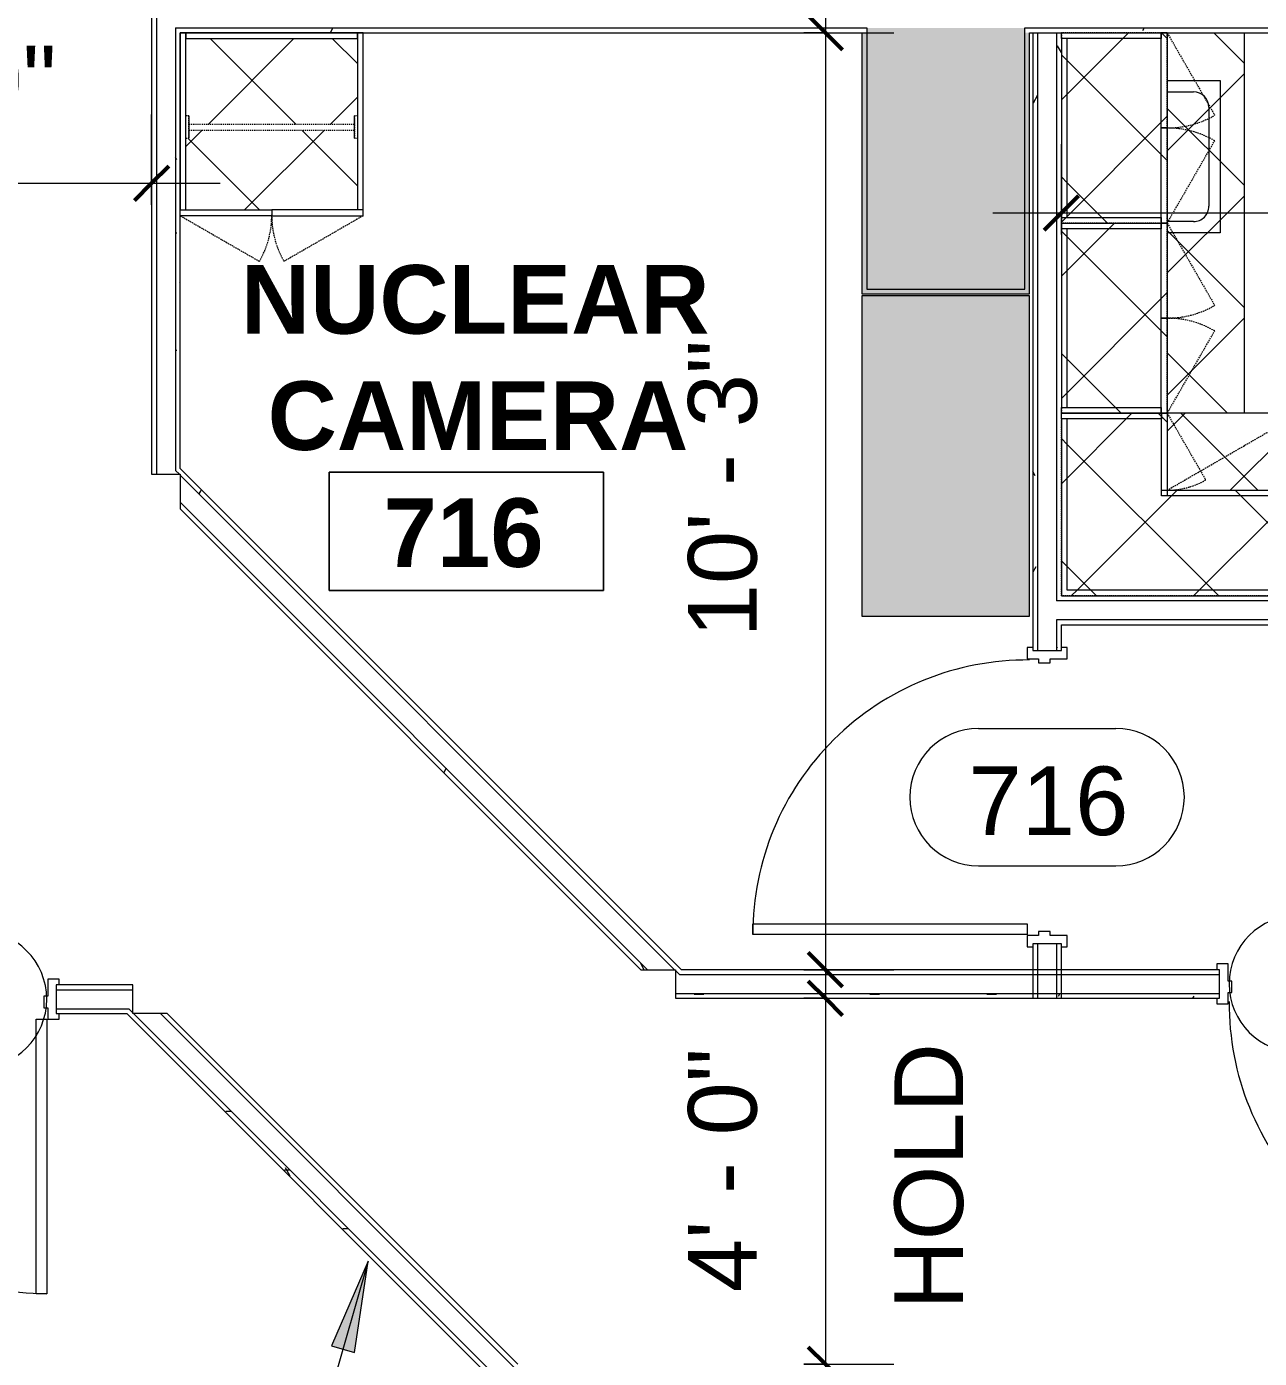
# Model space of a CAD drawing. Header units: inches. Extents: x 920 to 3228, y -557 to 2680.
# Drawn here: x 2435.8 to 2597.5, y 1618.8 to 1793.5 of the extents above; entities that cross this region are included whole.
import ezdxf

# ---------------------------------------------------------------- set-up
doc = ezdxf.new("R2010")
doc.units = ezdxf.units.IN
doc.header["$MEASUREMENT"] = 0
doc.linetypes.add('Dash', pattern=[0.25, 0.125, -0.125])
doc.linetypes.add('Hidden', pattern=[0.28125, 0.1875, -0.09375])
for name, color, linetype, lineweight in [('A-ANNO-DIMS', 211, 'Continuous', 9), ('A-ANNO-DIMS-96', 211, 'Continuous', 9), ('A-ANNO-KEYN', 231, 'Continuous', 9), ('A-AREA-IDEN', 2, 'Continuous', 9), ('A-COLS', 52, 'Continuous', 13), ('A-DOOR', 31, 'Continuous', 13), ('A-DOOR-IDEN', 31, 'Continuous', 9), ('A-WALL', 113, 'Continuous', 13), ('A-WALL-PATT', 111, 'Continuous', 13), ('I-WALL', 2, 'Continuous', 13), ('P-SANR-FIXT', 6, 'Continuous', 13), ('Q-CASE', 31, 'Continuous', 13), ('Q-CASE-HDLN', 31, 'Dash', 9)]:
    doc.layers.add(name, color=color, linetype=linetype, lineweight=lineweight)
doc.styles.add('Swis721 Lt BT', font='swissl.ttf', dxfattribs={"height": 9})
doc.styles.add('Swis721 Lt BT_B', font='', dxfattribs={"height": 9})
doc.styles.get('Swis721 Lt BT_B').set_extended_font_data('Swis721 Lt BT', bold=True)
doc.dimstyles.new('OTJ_-_3_32__Linear__0__Tolerance_1', dxfattribs={"dimscale": 12, "dimtxt": 9.497835, "dimasz": 0.375, "dimexe": 0.75, "dimexo": 0.5, "dimgap": 0.5, "dimtad": 1, "dimdec": 0, "dimzin": 3, "dimdsep": 46, "dimlunit": 4, "dimtxsty": 'Swis721 Lt BT', "dimblk1": 'OBLIQUE', "dimblk2": 'OBLIQUE', "dimsah": 1, "dimcen": 0.09, "dimdle": 0.75, "dimazin": 0, "dimtfac": 1, "dimtdec": 4, "dimtix": 1, "dimtmove": 1, "dimatfit": 3, "dimfxl": 1, "dimtvp": 1, "dimfrac": 2, "dimtolj": 1, "dimtzin": 0, "dimarcsym": 2})
doc.dimstyles.new('OTJ_-_3_32__Linear__1_2__Tolerance', dxfattribs={"dimscale": 12, "dimtxt": 9.497835, "dimasz": 0.375, "dimexe": 0.75, "dimexo": 0.5, "dimgap": 0.5, "dimtad": 1, "dimdec": 1, "dimrnd": 0.5, "dimzin": 3, "dimdsep": 46, "dimlunit": 4, "dimtxsty": 'Swis721 Lt BT', "dimblk1": 'OBLIQUE', "dimblk2": 'OBLIQUE', "dimsah": 1, "dimcen": 0.09, "dimdle": 0.75, "dimazin": 0, "dimtfac": 1, "dimtdec": 4, "dimtix": 1, "dimtmove": 0, "dimatfit": 3, "dimfxl": 1, "dimtvp": 1, "dimfrac": 2, "dimtolj": 1, "dimtzin": 0, "dimarcsym": 2})
pattern_1 = [(0, (664.756, 0), (30.72, 7.68), [1.267, -21.773, 1.267, -21.773, -122.88]), (0, (664.756, 0), (30.72, 7.68), [-46.08, 1.267, -44.813, 1.267, -21.773, -53.76]), (0, (664.756, 0), (30.72, 7.68), [-115.2, 1.267, -14.093, 1.267, -37.133]), (120, (676.276, 3.84), (-22.011075, 22.7643), [1.267, -21.773, 1.267, -21.773, -122.88]), (120, (676.276, 3.84), (-22.011075, 22.7643), [-46.08, 1.267, -44.813, 1.267, -21.773, -53.76]), (120, (676.276, 3.84), (-22.011075, 22.7643), [-115.2, 1.267, -14.093, 1.267, -37.133]), (240, (680.116, 19.2), (-8.708925, -30.4443), [1.267, -21.773, 1.267, -21.773, -122.88]), (240, (680.116, 19.2), (-8.708925, -30.4443), [-46.08, 1.267, -44.813, 1.267, -21.773, -53.76]), (240, (680.116, 19.2), (-8.708925, -30.4443), [-115.2, 1.267, -14.093, 1.267, -37.133])]
pattern_2 = [(135, (1769.71, -1904.383), (-8.012227, -8.012227), []), (225, (1769.71, -1904.383), (8.012227, -8.012227), [])]
pattern_3 = [(135, (1794.655, -1904.383), (-8.012227, -8.012227), []), (225, (1794.655, -1904.383), (8.012227, -8.012227), [])]
pattern_4 = [(315, (-1716.797, 1904.383), (8.012227, 8.012227), []), (45, (-1716.797, 1904.383), (-8.012227, 8.012227), [])]

# ---------------------------------------------------------------- blocks, each defined once
blk = doc.blocks.new('Door - Single - Solid Door-7669387-Level XX  CONSTRUCTION')
at = {"layer": 'A-DOOR'}
for p, q in [((-14.01, 38.71), (-12.63, 38.71)), ((-14.01, 2.71), (-14.01, 38.71)), ((-12.63, 38.71), (-12.63, 2.71)), ((-12.63, 2.71), (-14.01, 2.71))]:
    blk.add_line(p, q, dxfattribs=at)
at = {"layer": 'A-DOOR', "lineweight": 9}
for p, q in [((-15.63, 2.71), (-15.63, 1.96)), ((-14.13, 2.71), (-15.63, 2.71)), ((-14.13, 1.21), (-14.13, 2.71)), ((23.62, 2.71), (22.12, 2.71)), ((22.12, 2.71), (22.12, 1.21)), ((23.62, 1.96), (23.62, 2.71)), ((-13.63, 1.21), (-14.13, 1.21)), ((-13.63, -0.29), (-13.63, 1.21)), ((22.12, 1.21), (21.62, 1.21)), ((21.62, 1.21), (21.62, -0.29)), ((-14.13, -2.54), (-14.13, -0.29)), ((-14.13, -0.29), (-13.63, -0.29)), ((21.62, -0.29), (22.12, -0.29)), ((22.12, -0.29), (22.12, -2.54)), ((-15.63, -1.79), (-15.63, -2.54)), ((-15.63, -2.54), (-14.13, -2.54)), ((22.12, -2.54), (23.62, -2.54)), ((23.62, -2.54), (23.62, -1.79))]:
    blk.add_line(p, q, dxfattribs=at)
blk.add_arc((-14.01, 2.71), 36, 359.5, 90, dxfattribs=at)
blk = doc.blocks.new('Door - Single - Solid Door-7355446-Level XX  CONSTRUCTION')
at = {"layer": 'A-DOOR'}
for p, q in [((-14.01, 38.71), (-12.63, 38.71)), ((-14.01, 2.71), (-14.01, 38.71)), ((-12.63, 38.71), (-12.63, 2.71)), ((-12.63, 2.71), (-14.01, 2.71))]:
    blk.add_line(p, q, dxfattribs=at)
at = {"layer": 'A-DOOR', "lineweight": 9}
for p, q in [((-15.63, 2.71), (-15.63, 1.96)), ((-14.13, 2.71), (-15.63, 2.71)), ((-14.13, 1.21), (-14.13, 2.71)), ((23.62, 2.71), (22.12, 2.71)), ((22.12, 2.71), (22.12, 1.21)), ((23.62, 1.96), (23.62, 2.71)), ((-13.63, 1.21), (-14.13, 1.21)), ((-13.63, -0.29), (-13.63, 1.21)), ((22.12, 1.21), (21.62, 1.21)), ((21.62, 1.21), (21.62, -0.29)), ((-14.13, -2.54), (-14.13, -0.29)), ((-14.13, -0.29), (-13.63, -0.29)), ((21.62, -0.29), (22.12, -0.29)), ((22.12, -0.29), (22.12, -2.54)), ((-15.63, -1.79), (-15.63, -2.54)), ((-15.63, -2.54), (-14.13, -2.54)), ((22.12, -2.54), (23.62, -2.54)), ((23.62, -2.54), (23.62, -1.79))]:
    blk.add_line(p, q, dxfattribs=at)
blk.add_arc((-14.01, 2.71), 36, 359.5, 90, dxfattribs=at)
blk = doc.blocks.new('C-Counter Top1 - ADJ HEIGHT 2-7779283-Level XX  CONSTRUCTION')
at = {"layer": 'Q-CASE', "lineweight": 9}
h = blk.add_hatch(dxfattribs=at)
h.set_pattern_fill('FP_15', color=256, style=0, pattern_type=2)
h.set_pattern_definition([(225, (1947.483, 1718.792), (8.012227, -8.012227), []), (315, (1947.483, 1718.792), (8.012227, 8.012227), [])])
h.paths.add_polyline_path([(26.86, -13.88), (-47.26, -13.88), (-47.26, -24), (26.86, -23.98), (26.86, -23.23)], flags=0)
h.paths.add_polyline_path([(26.86, -13.13), (26.86, -13.88), (27.61, -13.88), (27.61, -13.13)], flags=0)
for p, q in [((-47.26, -13.88), (-47.26, -24)), ((-47.26, -24), (26.86, -24))]:
    blk.add_line(p, q, dxfattribs=at)
blk = doc.blocks.new('C-Counter Top1 - ADJ HEIGHT 2-7466571-Level XX  CONSTRUCTION')
at = {"layer": 'Q-CASE', "lineweight": 9}
h = blk.add_hatch(dxfattribs=at)
h.set_pattern_fill('FP_19', color=256, style=0, pattern_type=2)
h.set_pattern_definition([(135, (1745.417, -1930.746), (-8.012227, -8.012227), []), (225, (1745.417, -1930.746), (8.012227, -8.012227), [])])
h.paths.add_polyline_path([(2.63, 0), (-47.26, 0), (-47.24, -10.12), (2.63, -10.12)], flags=0)
blk.add_line((2.63, 0), (-47.26, 0), dxfattribs=at)
blk = doc.blocks.new('Sink Kitchen-Single - 30_ x 21_ HOT LAB-7756495-Level XX  CONSTRUCTION')
at = {"layer": 'P-SANR-FIXT', "lineweight": 9}
for p, q in [((-9.38, 8.41), (10.62, 8.41)), ((-9.38, 1.44), (-9.38, 8.41)), ((10.62, 8.41), (10.62, 1.44)), ((-5.88, 6.91), (7.12, 6.91)), ((-7.88, 1.44), (-7.88, 4.91)), ((9.12, 4.91), (9.12, 1.44))]:
    blk.add_line(p, q, dxfattribs=at)
for centre, start, end in [((-5.88, 4.91), 90, 180), ((7.12, 4.91), 360, 90)]:
    blk.add_arc(centre, 2, start, end, dxfattribs=at)
blk = doc.blocks.new('CW Cupbd Combined - Robe 80_h x 24_d - 2 Doors - 1 rail - 1 shoe shelf-V79-Level XX  CONSTRUCTION')
at = {"layer": 'Q-CASE', "lineweight": 9}
h = blk.add_hatch(dxfattribs=at)
h.set_pattern_fill('FP_39', color=256, style=0, pattern_type=2)
h.set_pattern_definition([(45, (-1789.162, -1795.042), (-8.012227, 8.012227), []), (135, (-1789.162, -1795.042), (-8.012227, -8.012227), [])])
h.paths.add_polyline_path([(2.75, -25.61), (25.25, -25.61), (25.25, -16.21), (24.85, -16.21), (24.85, -15.13), (3.14, -15.13), (3.14, -16.21), (2.75, -16.21), (2.75, -20.11)], flags=0)
h.paths.add_polyline_path([(16.22, -14.34), (24.85, -14.34), (24.85, -13.26), (25.25, -13.26), (25.25, -3.11), (2.75, -3.11), (2.75, -13.26), (3.14, -13.26), (3.14, -14.34), (4.12, -14.34)], flags=0)
at = {"layer": 'Q-CASE', "lineweight": 20}
for p, q in [((2.75, -2.36), (2, -2.36)), ((2, -2.36), (2, -25.61)), ((2.75, -13.26), (2.75, -2.36)), ((25.25, -2.36), (2.75, -2.36)), ((2.75, -2.36), (2.75, -3.11)), ((2.75, -3.11), (25.25, -3.11)), ((26, -2.36), (25.25, -2.36)), ((25.25, -2.36), (25.25, -13.26)), ((25.25, -3.11), (25.25, -2.36)), ((26, -25.61), (26, -2.36)), ((2.75, -25.61), (2.75, -16.21)), ((25.25, -16.21), (25.25, -25.61)), ((2, -25.61), (14, -25.61)), ((2, -26.36), (2, -25.61)), ((14, -25.61), (14, -26.36)), ((26, -25.61), (14, -25.61)), ((14, -25.61), (14, -26.36)), ((26, -26.36), (26, -25.61)), ((14, -26.36), (2, -26.36)), ((14, -26.36), (26, -26.36))]:
    blk.add_line(p, q, dxfattribs=at)
at = {"layer": 'Q-CASE', "lineweight": 9}
for p, q in [((2.75, -16.21), (2.75, -13.26)), ((3.14, -13.26), (3.14, -16.21)), ((24.85, -16.21), (24.85, -13.26)), ((25.25, -13.26), (25.25, -16.21))]:
    blk.add_line(p, q, dxfattribs=at)
at = {"layer": 'Q-CASE', "linetype": 'Hidden', "lineweight": 9}
for p, q in [((2, -26.36), (12.39, -32.36)), ((26, -26.36), (15.6, -32.36))]:
    blk.add_line(p, q, dxfattribs=at)
for centre, start, end in [((2, -26.36), 330, 0.5), ((26, -26.36), 179.5, 210)]:
    blk.add_arc(centre, 12, start, end, dxfattribs=at)
at = {"layer": 'Q-CASE-HDLN'}
for p, q in [((3.14, -13.26), (2.75, -13.26)), ((3.14, -16.21), (3.14, -13.26)), ((25.25, -13.26), (24.85, -13.26)), ((24.85, -13.26), (24.85, -16.21)), ((3.14, -14.34), (24.85, -14.34)), ((3.14, -15.13), (24.85, -15.13)), ((2.75, -16.21), (3.14, -16.21)), ((24.85, -16.21), (25.25, -16.21))]:
    blk.add_line(p, q, dxfattribs=at)
blk = doc.blocks.new('CW Cupbd Ohead1 - 37_h x 13 7_8_d - 2 Doors - 1 Shelf-7777892-Level XX  CONSTRUCTION')
at = {"layer": 'Q-CASE', "lineweight": 9}
h = blk.add_hatch(dxfattribs=at)
h.set_pattern_fill('FP_46', color=256, style=0, pattern_type=2)
h.set_pattern_definition(pattern_2)
h.paths.add_polyline_path([(14.47, 16.24), (2, 16.24), (2, 15.45), (14.47, 15.45)], flags=0)
h = blk.add_hatch(dxfattribs=at)
h.set_pattern_fill('FP_46', color=256, style=0, pattern_type=2)
h.set_pattern_definition(pattern_2)
h.paths.add_polyline_path([(26.94, 15.49), (26.92, 16.24), (14.47, 16.24), (14.47, 15.45), (26.94, 15.45)], flags=0)
h = blk.add_hatch(dxfattribs=at)
h.set_pattern_fill('FP_46', color=256, style=0, pattern_type=2)
h.set_pattern_definition(pattern_2)
h.paths.add_polyline_path([(2.75, 15.45), (2, 15.45), (2, 2.36), (2.75, 2.36), (2.75, 3.11)], flags=0)
h = blk.add_hatch(dxfattribs=at)
h.set_pattern_fill('FP_46', color=256, style=0, pattern_type=2)
h.set_pattern_definition(pattern_2)
h.paths.add_polyline_path([(26.19, 3.11), (26.19, 15.45), (2.75, 15.45), (2.75, 3.11), (14.47, 3.11)], flags=0)
h = blk.add_hatch(dxfattribs=at)
h.set_pattern_fill('FP_46', color=256, style=0, pattern_type=2)
h.set_pattern_definition(pattern_2)
h.paths.add_polyline_path([(26.94, 15.45), (26.19, 15.45), (26.19, 2.36), (26.94, 2.36), (26.94, 3.11)], flags=0)
h = blk.add_hatch(dxfattribs=at)
h.set_pattern_fill('FP_46', color=256, style=0, pattern_type=2)
h.set_pattern_definition(pattern_2)
h.paths.add_polyline_path([(26.19, 2.36), (26.19, 3.11), (2.75, 3.11), (2.75, 2.36), (9.33, 2.36)], flags=0)
at = {"layer": 'Q-CASE', "linetype": 'Hidden', "lineweight": 9}
for p, q in [((2, 16.24), (12.8, 22.47)), ((26.94, 16.24), (16.14, 22.47))]:
    blk.add_line(p, q, dxfattribs=at)
at = {"layer": 'Q-CASE', "lineweight": 9}
for p, q in [((2, 16.24), (14.47, 16.24)), ((2, 16.24), (2, 15.45)), ((14.47, 15.45), (14.47, 16.24)), ((14.47, 16.24), (26.94, 16.24)), ((14.47, 16.24), (14.47, 15.45)), ((26.94, 15.45), (26.94, 16.24)), ((14.47, 15.45), (2, 15.45)), ((2, 15.45), (2.75, 15.45)), ((2, 2.36), (2, 15.45)), ((2.75, 15.45), (2.75, 2.36)), ((26.94, 15.45), (14.47, 15.45)), ((26.19, 15.45), (26.94, 15.45)), ((26.19, 2.36), (26.19, 15.45)), ((26.94, 2.36), (26.94, 15.45)), ((2.75, 2.36), (2, 2.36)), ((26.19, 3.11), (2.75, 3.11)), ((2.75, 2.36), (26.19, 2.36)), ((26.94, 2.36), (26.19, 2.36))]:
    blk.add_line(p, q, dxfattribs=at)
at = {"layer": 'Q-CASE', "linetype": 'Hidden', "lineweight": 9}
for centre, start, end in [((2, 16.24), 359.5, 30), ((26.94, 16.24), 150, 180.5)]:
    blk.add_arc(centre, 12.47, start, end, dxfattribs=at)
at = {"layer": 'Q-CASE-HDLN'}
for p, q in [((26.94, 16.24), (2, 16.24)), ((2, 16.24), (2, 2.36)), ((26.94, 2.36), (26.94, 16.24)), ((2, 2.36), (26.94, 2.36))]:
    blk.add_line(p, q, dxfattribs=at)
blk = doc.blocks.new('CW Cupbd Ohead1 - 37_h x 13 7_8_d - 2 Doors - 1 Shelf-V92-Level XX  CONSTRUCTION')
at = {"layer": 'Q-CASE', "lineweight": 9}
h = blk.add_hatch(dxfattribs=at)
h.set_pattern_fill('FP_47', color=256, style=0, pattern_type=2)
h.set_pattern_definition(pattern_3)
h.paths.add_polyline_path([(14.47, 15.45), (14.47, 16.24), (2, 16.24), (2, 15.45), (2.75, 15.45)], flags=0)
h = blk.add_hatch(dxfattribs=at)
h.set_pattern_fill('FP_47', color=256, style=0, pattern_type=2)
h.set_pattern_definition(pattern_3)
h.paths.add_polyline_path([(26.94, 16.24), (14.47, 16.24), (14.47, 15.45), (26.94, 15.45)], flags=0)
h = blk.add_hatch(dxfattribs=at)
h.set_pattern_fill('FP_47', color=256, style=0, pattern_type=2)
h.set_pattern_definition(pattern_3)
h.paths.add_polyline_path([(2.75, 3.11), (2.75, 15.45), (2, 15.45), (2, 2.36), (2.75, 2.36)], flags=0)
h = blk.add_hatch(dxfattribs=at)
h.set_pattern_fill('FP_47', color=256, style=0, pattern_type=2)
h.set_pattern_definition(pattern_3)
h.paths.add_polyline_path([(26.19, 15.45), (2.75, 15.45), (2.75, 3.11), (26.19, 3.11)], flags=0)
h = blk.add_hatch(dxfattribs=at)
h.set_pattern_fill('FP_47', color=256, style=0, pattern_type=2)
h.set_pattern_definition(pattern_3)
h.paths.add_polyline_path([(26.94, 2.36), (26.94, 15.45), (26.19, 15.45), (26.19, 2.36)], flags=0)
h = blk.add_hatch(dxfattribs=at)
h.set_pattern_fill('FP_47', color=256, style=0, pattern_type=2)
h.set_pattern_definition(pattern_3)
h.paths.add_polyline_path([(26.19, 3.11), (2.75, 3.11), (2.75, 2.36), (26.19, 2.36)], flags=0)
at = {"layer": 'Q-CASE', "linetype": 'Hidden', "lineweight": 9}
for p, q in [((2, 16.24), (12.8, 22.47)), ((26.94, 16.24), (16.14, 22.47))]:
    blk.add_line(p, q, dxfattribs=at)
at = {"layer": 'Q-CASE', "lineweight": 9}
for p, q in [((2, 16.24), (14.47, 16.24)), ((2, 16.24), (2, 15.45)), ((14.47, 15.45), (14.47, 16.24)), ((14.47, 16.24), (26.94, 16.24)), ((14.47, 16.24), (14.47, 15.45)), ((26.94, 15.45), (26.94, 16.24)), ((14.47, 15.45), (2, 15.45)), ((2, 15.45), (2.75, 15.45)), ((2, 2.36), (2, 15.45)), ((2.75, 15.45), (2.75, 2.36)), ((26.94, 15.45), (14.47, 15.45)), ((26.19, 15.45), (26.94, 15.45)), ((26.19, 2.36), (26.19, 15.45)), ((26.94, 2.36), (26.94, 15.45)), ((2.75, 2.36), (2, 2.36)), ((26.19, 3.11), (2.75, 3.11)), ((2.75, 2.36), (26.19, 2.36)), ((26.94, 2.36), (26.19, 2.36))]:
    blk.add_line(p, q, dxfattribs=at)
at = {"layer": 'Q-CASE', "linetype": 'Hidden', "lineweight": 9}
for centre, start, end in [((2, 16.24), 359.5, 30), ((26.94, 16.24), 150, 180.5)]:
    blk.add_arc(centre, 12.47, start, end, dxfattribs=at)
at = {"layer": 'Q-CASE-HDLN'}
for p, q in [((26.94, 16.24), (2, 16.24)), ((2, 16.24), (2, 2.36)), ((26.94, 2.36), (26.94, 16.24)), ((2, 2.36), (26.94, 2.36))]:
    blk.add_line(p, q, dxfattribs=at)
blk = doc.blocks.new('CW Cupbd Ohead Cnr - 23_5_h x 13 7_8_d - 1 Shelf-7798154-Level XX  CONSTRUCTION')
at = {"layer": 'Q-CASE', "lineweight": 9}
h = blk.add_hatch(dxfattribs=at)
h.set_pattern_fill('FP_48', color=256, style=0, pattern_type=2)
h.set_pattern_definition(pattern_4)
h.paths.add_polyline_path([(2, -3.11), (2, -30.74), (2.75, -30.74), (2.75, -3.11), (25.22, -3.11), (25.22, -2.36), (2, -2.36)], flags=0)
h = blk.add_hatch(dxfattribs=at)
h.set_pattern_fill('FP_48', color=256, style=0, pattern_type=2)
h.set_pattern_definition(pattern_4)
h.paths.add_polyline_path([(2.75, -30.74), (15.12, -30.74), (15.12, -15.49), (25.22, -15.49), (25.22, -3.11), (2.75, -3.11)], flags=0)
h = blk.add_hatch(dxfattribs=at)
h.set_pattern_fill('FP_48', color=256, style=0, pattern_type=2)
h.set_pattern_definition(pattern_4)
h.paths.add_polyline_path([(25.22, -3.11), (25.22, -15.49), (25.97, -15.49), (25.97, -2.36), (25.22, -2.36)], flags=0)
h = blk.add_hatch(dxfattribs=at)
h.set_pattern_fill('FP_48', color=256, style=0, pattern_type=2)
h.set_pattern_definition(pattern_4)
h.paths.add_polyline_path([(15.87, -16.24), (25.97, -16.24), (25.97, -15.49), (15.87, -15.49)], flags=0)
h = blk.add_hatch(dxfattribs=at)
h.set_pattern_fill('FP_48', color=256, style=0, pattern_type=2)
h.set_pattern_definition(pattern_4)
h.paths.add_polyline_path([(15.12, -30.74), (15.12, -31.49), (15.87, -31.49), (15.87, -16.24), (15.12, -16.24)], flags=0)
h = blk.add_hatch(dxfattribs=at)
h.set_pattern_fill('FP_48', color=256, style=0, pattern_type=2)
h.set_pattern_definition(pattern_4)
h.paths.add_polyline_path([(2, -30.74), (2, -31.49), (15.12, -31.49), (15.12, -30.74), (2.75, -30.74)], flags=0)
for p, q in [((25.22, -2.36), (2, -2.36)), ((2, -2.36), (2, -30.74)), ((2.75, -30.74), (2.75, -3.11)), ((2.75, -3.11), (25.22, -3.11)), ((25.22, -2.36), (25.97, -2.36)), ((25.22, -15.49), (25.22, -2.36)), ((25.97, -15.49), (25.97, -2.36)), ((15.12, -16.24), (15.12, -15.49)), ((15.12, -15.49), (15.87, -15.49)), ((15.87, -15.49), (25.97, -15.49)), ((15.87, -15.49), (15.87, -16.24)), ((25.97, -15.49), (25.22, -15.49)), ((25.97, -16.24), (25.97, -15.49)), ((15.12, -31.49), (15.12, -16.24)), ((15.87, -16.24), (15.12, -16.24)), ((15.87, -16.24), (15.87, -31.49)), ((25.97, -16.24), (15.87, -16.24)), ((2, -31.49), (2, -30.74)), ((15.12, -30.74), (2, -30.74)), ((15.12, -30.74), (15.12, -31.49)), ((15.12, -31.49), (2, -31.49)), ((15.12, -31.49), (15.87, -31.49))]:
    blk.add_line(p, q, dxfattribs=at)
at = {"layer": 'Q-CASE', "linetype": 'Hidden', "lineweight": 9}
for p, q in [((15.87, -16.24), (23.5, -29.44)), ((25.97, -16.24), (17.22, -21.29))]:
    blk.add_line(p, q, dxfattribs=at)
for centre, radius, start, end in [((25.97, -16.24), 10.1, 179.5, 210), ((15.87, -16.24), 15.25, 269.5, 300)]:
    blk.add_arc(centre, radius, start, end, dxfattribs=at)
at = {"layer": 'Q-CASE-HDLN'}
for p, q in [((2, -2.36), (25.97, -2.36)), ((2, -31.49), (2, -2.36)), ((25.97, -2.36), (25.97, -16.24)), ((15.87, -16.24), (15.87, -31.49)), ((25.97, -16.24), (15.87, -16.24)), ((15.87, -31.49), (2, -31.49))]:
    blk.add_line(p, q, dxfattribs=at)
blk = doc.blocks.new('Room Tag - Room Name and Number-3379422-Level XX  CONSTRUCTION')
at = {"layer": 'A-AREA-IDEN'}
for p, q in [((-0.1881, -0.1636), (-0.1881, -0.0018)), ((-0.1881, -0.0018), (0.1869, -0.0018)), ((0.1869, -0.0018), (-0.1881, -0.0018)), ((-0.1881, -0.0018), (-0.1881, -0.1636)), ((0.1869, -0.0018), (0.1869, -0.1636)), ((0.1869, -0.1636), (0.1869, -0.0018)), ((0.1869, -0.1636), (-0.1881, -0.1636)), ((-0.1881, -0.1636), (0.1869, -0.1636))]:
    blk.add_line(p, q, dxfattribs=at)
blk = doc.blocks.new('Door Tag - Door Tag-41184-Level XX  CONSTRUCTION')
at = {"layer": 'A-DOOR-IDEN'}
for p, q in [((-0.09375, 0.09375), (0.09375, 0.09375)), ((-0.09375, -0.09375), (0.09375, -0.09375))]:
    blk.add_line(p, q, dxfattribs=at)
for centre, start, end in [((-0.09375, 0), 90, 270), ((0.09375, 0), 270, 90)]:
    blk.add_arc(centre, 0.09375, start, end, dxfattribs=at)
blk = doc.blocks.new('DIMBLOCK27-Level XX  CONSTRUCTION')
at = {"layer": 'A-ANNO-DIMS-96'}
for p, q in [((2571.5, 1766.22), (2571.5, 1778.04)), ((2747.77, 1766.22), (2747.77, 1778.04)), ((2562.5, 1769.04), (2756.77, 1769.04)), ((2571.5, 1769.04), (2571.5, 1766.22)), ((2747.77, 1769.04), (2747.77, 1766.22))]:
    blk.add_line(p, q, dxfattribs=at)
at = {"layer": 'A-ANNO-DIMS-96', "lineweight": 50}
for p, q in [((2571.5, 1769.04), (2573.75, 1771.29)), ((2747.77, 1769.04), (2750.02, 1771.29)), ((2571.5, 1769.04), (2569.25, 1766.79)), ((2747.77, 1769.04), (2745.52, 1766.79))]:
    blk.add_line(p, q, dxfattribs=at)
at = {"layer": 'A-ANNO-DIMS-96'}
blk.add_ellipse((2645.39, 1769.04), major_axis=(0, 14.35), ratio=0.992943, start_param=3.141593, end_param=4.712389, dxfattribs=at)
at = {"layer": 'A-ANNO-DIMS-96', "color": 0, "insert": (2645.39, 1759.17), "char_height": 9, "width": 42.8759, "attachment_point": 1, "line_spacing_factor": 1.005062, "style": 'Swis721 Lt BT'}
blk.add_mtext('14\' - 8"', dxfattribs=at)
blk = doc.blocks.new('_Oblique')
at = {"color": 0, "linetype": 'ByBlock', "lineweight": -2}
blk.add_line((-0.5, -0.5), (0.5, 0.5), dxfattribs=at)
blk = doc.blocks.new('DIMBLOCK28-Level XX  CONSTRUCTION')
at = {"layer": 'A-ANNO-DIMS-96'}
for p, q in [((2540.54, 1801.68), (2540.54, 1660.79)), ((2537.72, 1792.68), (2549.54, 1792.68)), ((2540.54, 1792.68), (2537.72, 1792.68)), ((2537.72, 1669.79), (2549.54, 1669.79)), ((2540.54, 1669.79), (2537.72, 1669.79))]:
    blk.add_line(p, q, dxfattribs=at)
at = {"layer": 'A-ANNO-DIMS-96', "lineweight": 50}
for p, q in [((2540.54, 1792.68), (2538.29, 1794.93)), ((2540.54, 1792.68), (2542.79, 1790.43)), ((2540.54, 1669.79), (2538.29, 1672.04)), ((2540.54, 1669.79), (2542.79, 1667.54))]:
    blk.add_line(p, q, dxfattribs=at)
at = {"layer": 'A-ANNO-DIMS-96', "color": 0, "insert": (2522.53, 1713.37), "char_height": 9, "width": 42.8759, "attachment_point": 1, "rotation": 90, "line_spacing_factor": 1.005062, "style": 'Swis721 Lt BT'}
blk.add_mtext('10\' - 3"', dxfattribs=at)
blk = doc.blocks.new('DIMBLOCK42-Level XX  CONSTRUCTION')
at = {"layer": 'A-ANNO-DIMS-96'}
for p, q in [((2540.54, 1675.04), (2540.54, 1609.04)), ((2537.72, 1666.04), (2549.54, 1666.04)), ((2540.54, 1666.04), (2537.72, 1666.04)), ((2537.72, 1618.04), (2549.54, 1618.04)), ((2540.54, 1618.04), (2537.72, 1618.04))]:
    blk.add_line(p, q, dxfattribs=at)
at = {"layer": 'A-ANNO-DIMS-96', "lineweight": 50}
for p, q in [((2540.54, 1666.04), (2538.29, 1668.29)), ((2540.54, 1666.04), (2542.79, 1663.79)), ((2540.54, 1618.04), (2538.29, 1620.29)), ((2540.54, 1618.04), (2542.79, 1615.79))]:
    blk.add_line(p, q, dxfattribs=at)
at = {"layer": 'A-ANNO-DIMS-96', "color": 0, "char_height": 9, "attachment_point": 1, "rotation": 90, "line_spacing_factor": 1.005062, "style": 'Swis721 Lt BT'}
for s, insert, width in [('HOLD', (2549.6, 1625.23), 40.3432), ('4\' - 0"', (2522.53, 1627.49), 34.9159)]:
    blk.add_mtext(s, dxfattribs=dict(at, insert=insert, width=width))
blk = doc.blocks.new('DIMBLOCK43-Level XX  CONSTRUCTION')
at = {"layer": 'A-ANNO-DIMS-96'}
for p, q in [((2452.16, 1770.12), (2452.16, 1781.94)), ((2392.29, 1776.7), (2392.29, 1763.94)), ((2392.29, 1772.94), (2392.29, 1776.7)), ((2383.29, 1772.94), (2461.16, 1772.94)), ((2452.16, 1772.94), (2452.16, 1770.12))]:
    blk.add_line(p, q, dxfattribs=at)
at = {"layer": 'A-ANNO-DIMS-96', "lineweight": 50}
for p, q in [((2392.29, 1772.94), (2394.54, 1775.19)), ((2452.16, 1772.94), (2454.41, 1775.19)), ((2392.29, 1772.94), (2390.04, 1770.69)), ((2452.16, 1772.94), (2449.91, 1770.69))]:
    blk.add_line(p, q, dxfattribs=at)
at = {"layer": 'A-ANNO-DIMS-96', "color": 0, "insert": (2407.68, 1790.96), "char_height": 9, "width": 34.9159, "attachment_point": 1, "line_spacing_factor": 1.005062, "style": 'Swis721 Lt BT'}
blk.add_mtext('5\' - 0"', dxfattribs=at)

msp = doc.modelspace()

# ---------------------------------------------------------------- hatches: boundary and pattern name
at = {"layer": 'A-ANNO-KEYN'}
msp.add_hatch(color=256, dxfattribs=at).paths.add_polyline_path([(2480.56, 1631.56), (2475.74, 1620.46), (2478.77, 1619.59)], flags=0)
at = {"layer": 'A-COLS'}
msp.add_hatch(color=250, dxfattribs=at).paths.add_polyline_path([(2567.34, 1716.17), (2567.34, 1758.17), (2545.34, 1758.17), (2545.34, 1716.17), (2566.98, 1716.17)], flags=0)
at = {"layer": 'A-WALL'}
msp.add_hatch(color=250, dxfattribs=at).paths.add_polyline_path([(2566.72, 1759.05), (2566.72, 1793.3), (2545.97, 1793.3), (2545.97, 1759.05)], flags=0)
at = {"layer": 'A-WALL-PATT', "lineweight": 9}
h = msp.add_hatch(dxfattribs=at)
h.set_pattern_fill('FP_11', color=256, style=0, pattern_type=2)
h.set_pattern_definition(pattern_1)
h.paths.add_polyline_path([(2570.88, 1792.68), (2747.77, 1792.68), (2747.77, 1793.3), (2566.72, 1793.3), (2566.72, 1792.68), (2569.26, 1792.68)], flags=0)
h.paths.add_polyline_path([(2457.73, 1792.68), (2545.97, 1792.68), (2545.97, 1793.3), (2455.29, 1793.3), (2455.29, 1792.68), (2455.91, 1792.68)], flags=0)
h = msp.add_hatch(dxfattribs=at)
h.set_pattern_fill('FP_11', color=256, style=0, pattern_type=2)
h.set_pattern_definition(pattern_1)
h.paths.add_polyline_path([(2455.81, 1734.76), (2455.91, 1734.76), (2455.91, 1792.68), (2455.29, 1792.68), (2455.29, 1735.27)], flags=0)
at = {"layer": 'A-WALL-PATT'}
msp.add_hatch(color=250, dxfattribs=at).paths.add_polyline_path([(2567.34, 1758.43), (2567.34, 1792.68), (2566.72, 1792.68), (2566.72, 1759.05), (2545.97, 1759.05), (2545.97, 1792.68), (2545.34, 1792.68), (2545.34, 1758.43), (2566.98, 1758.43)], flags=0)
at = {"layer": 'A-WALL-PATT', "lineweight": 9}
h = msp.add_hatch(dxfattribs=at)
h.set_pattern_fill('FP_11', color=256, style=0, pattern_type=2)
h.set_pattern_definition(pattern_1)
h.paths.add_polyline_path([(2568.05, 1669.79), (2568.38, 1669.79), (2568.38, 1673.17), (2567.75, 1673.17), (2567.75, 1669.79)], flags=0)
h.paths.add_polyline_path([(2568.38, 1711.67), (2568.38, 1792.68), (2567.75, 1792.68), (2567.75, 1711.67)], flags=0)
h = msp.add_hatch(dxfattribs=at)
h.set_pattern_fill('FP_11', color=256, style=0, pattern_type=2)
h.set_pattern_definition(pattern_1)
h.paths.add_polyline_path([(2571.5, 1669.79), (2571.5, 1673.17), (2570.88, 1673.17), (2570.88, 1669.79), (2571.17, 1669.79)], flags=0)
h.paths.add_polyline_path([(2570.88, 1711.67), (2571.5, 1711.67), (2571.5, 1715.67), (2570.88, 1715.67), (2570.88, 1715.04)], flags=0)
h.paths.add_polyline_path([(2571.5, 1718.17), (2571.5, 1792.68), (2570.88, 1792.68), (2570.88, 1718.17)], flags=0)
h = msp.add_hatch(dxfattribs=at)
h.set_pattern_fill('FP_11', color=256, style=0, pattern_type=2)
h.set_pattern_definition(pattern_1)
h.paths.add_polyline_path([(2520.88, 1669.79), (2521.65, 1669.79), (2455.91, 1735.53), (2455.91, 1734.65), (2520.77, 1669.79)], flags=0)
h = msp.add_hatch(dxfattribs=at)
h.set_pattern_fill('FP_11', color=256, style=0, pattern_type=2)
h.set_pattern_definition(pattern_1)
h.paths.add_polyline_path([(2517.23, 1669.79), (2455.91, 1731.11), (2455.91, 1730.23), (2516.35, 1669.79)], flags=0)
h = msp.add_hatch(dxfattribs=at)
h.set_pattern_fill('FP_11', color=256, style=0, pattern_type=2)
h.set_pattern_definition(pattern_1)
h.paths.add_polyline_path([(2747.72, 1718.17), (2747.71, 1718.79), (2737.88, 1718.79), (2737.88, 1718.17), (2747.71, 1718.17)], flags=0)
h.paths.add_polyline_path([(2699.38, 1718.17), (2699.38, 1718.79), (2571.5, 1718.79), (2571.5, 1718.17), (2659.5, 1718.17)], flags=0)
h = msp.add_hatch(dxfattribs=at)
h.set_pattern_fill('FP_11', color=256, style=0, pattern_type=2)
h.set_pattern_definition(pattern_1)
h.paths.add_polyline_path([(2737.88, 1715.04), (2747.71, 1715.04), (2747.71, 1715.67), (2737.88, 1715.67)], flags=0)
h.paths.add_polyline_path([(2615.39, 1715.04), (2699.38, 1715.04), (2699.38, 1715.67), (2571.5, 1715.67), (2571.5, 1715.04), (2595.5, 1715.04)], flags=0)
h = msp.add_hatch(dxfattribs=at)
h.set_pattern_fill('FP_11', color=256, style=0, pattern_type=2)
h.set_pattern_definition(pattern_1)
h.paths.add_polyline_path([(2449.69, 1667.17), (2449.69, 1667.79), (2439.66, 1667.79), (2439.66, 1667.17), (2449.17, 1667.17)], flags=0)
h.paths.add_polyline_path([(2229.39, 1667.17), (2389.16, 1667.17), (2389.16, 1667.79), (2227.88, 1667.79), (2228.5, 1667.17)], flags=0)
h.paths.add_polyline_path([(2391.66, 1667.17), (2401.16, 1667.17), (2401.16, 1667.79), (2391.66, 1667.79)], flags=0)
h = msp.add_hatch(dxfattribs=at)
h.set_pattern_fill('FP_11', color=256, style=0, pattern_type=2)
h.set_pattern_definition(pattern_1)
h.paths.add_polyline_path([(2630.75, 1666.04), (2631.5, 1666.04), (2631.5, 1666.67), (2630.75, 1666.67)], flags=0)
h.paths.add_polyline_path([(2592.25, 1666.04), (2592.25, 1666.67), (2520.88, 1666.67), (2520.88, 1666.04), (2521.65, 1666.04)], flags=0)
h = msp.add_hatch(dxfattribs=at)
h.set_pattern_fill('FP_11', color=256, style=0, pattern_type=2)
h.set_pattern_definition(pattern_1)
h.paths.add_polyline_path([(2439.66, 1664.04), (2449.69, 1664.04), (2449.69, 1664.15), (2449.17, 1664.67), (2439.66, 1664.67)], flags=0)
h.paths.add_polyline_path([(2227.47, 1664.04), (2401.16, 1664.04), (2401.16, 1664.67), (2224.75, 1664.67), (2224.75, 1664.04)], flags=0)
h = msp.add_hatch(dxfattribs=at)
h.set_pattern_fill('FP_11', color=256, style=0, pattern_type=2)
h.set_pattern_definition(pattern_1)
h.paths.add_polyline_path([(2498.04, 1614.92), (2498.92, 1614.92), (2449.8, 1664.04), (2448.91, 1664.04), (2495.8, 1617.16)], flags=0)

# ---------------------------------------------------------------- linework, layer by layer
at = {"layer": 'A-ANNO-KEYN'}
for p, q in [((2480.56, 1631.56), (2470.36, 1595.95)), ((2480.56, 1631.56), (2475.74, 1620.46)), ((2478.77, 1619.59), (2480.56, 1631.56)), ((2475.74, 1620.46), (2478.77, 1619.59))]:
    msp.add_line(p, q, dxfattribs=at)
at = {"layer": 'A-COLS', "color": 8, "lineweight": 20}
for p, q in [((2567.34, 1758.17), (2545.34, 1758.17)), ((2545.34, 1758.17), (2545.34, 1716.17)), ((2567.34, 1716.17), (2567.34, 1758.17)), ((2545.34, 1716.17), (2567.34, 1716.17))]:
    msp.add_line(p, q, dxfattribs=at)
at = {"layer": 'A-WALL'}
for p, q in [((2452.79, 1795.8), (2452.79, 1734.76)), ((2455.29, 1793.3), (2545.97, 1793.3)), ((2455.29, 1793.3), (2455.29, 1735.27)), ((2566.72, 1793.3), (2748.4, 1793.3)), ((2568.38, 1792.68), (2568.38, 1711.67)), ((2570.88, 1792.68), (2570.88, 1718.17)), ((2455.29, 1735.27), (2455.81, 1734.76)), ((2455.91, 1734.65), (2520.77, 1669.79)), ((2455.91, 1731.11), (2517.23, 1669.79)), ((2699.38, 1718.17), (2570.88, 1718.17)), ((2699.38, 1715.67), (2570.88, 1715.67)), ((2570.88, 1715.67), (2570.88, 1711.67)), ((2568.38, 1673.17), (2568.38, 1666.04)), ((2570.88, 1673.17), (2570.88, 1666.04)), ((2521.39, 1669.17), (2520.88, 1669.68)), ((2521.39, 1669.17), (2592.25, 1669.17)), ((2439.66, 1667.17), (2449.69, 1667.17)), ((2520.88, 1666.67), (2592.25, 1666.67)), ((2439.66, 1664.67), (2449.17, 1664.67)), ((2449.17, 1664.67), (2449.69, 1664.15)), ((2449.8, 1664.04), (2498.92, 1614.92)), ((2453.33, 1664.04), (2499.96, 1617.42))]:
    msp.add_line(p, q, dxfattribs=at)
at = {"layer": 'A-WALL', "color": 8, "lineweight": 20}
for p, q in [((2545.34, 1792.68), (2545.34, 1758.43)), ((2567.34, 1758.43), (2567.34, 1792.68)), ((2545.34, 1758.43), (2567.34, 1758.43))]:
    msp.add_line(p, q, dxfattribs=at)
at = {"layer": 'A-WALL', "color": 55}
for p, q in [((2545.97, 1793.3), (2545.97, 1792.68)), ((2545.97, 1792.68), (2545.97, 1759.05)), ((2566.72, 1792.68), (2566.72, 1793.3)), ((2566.72, 1759.05), (2566.72, 1792.68)), ((2545.97, 1759.05), (2566.72, 1759.05))]:
    msp.add_line(p, q, dxfattribs=at)
at = {"layer": 'I-WALL'}
for p, q in [((2452.16, 1796.43), (2452.16, 1734.76)), ((2455.91, 1792.68), (2545.34, 1792.68)), ((2455.91, 1769.43), (2455.91, 1792.68)), ((2567.34, 1792.68), (2747.77, 1792.68)), ((2567.75, 1792.68), (2567.75, 1711.67)), ((2455.91, 1735.53), (2455.91, 1768.68)), ((2452.16, 1734.76), (2455.91, 1734.76)), ((2521.65, 1669.79), (2455.91, 1735.53)), ((2455.91, 1734.76), (2455.91, 1730.23)), ((2455.91, 1730.23), (2516.35, 1669.79)), ((2571.5, 1715.04), (2699.38, 1715.04)), ((2571.5, 1711.67), (2571.5, 1715.04)), ((2567.75, 1711.67), (2571.5, 1711.67)), ((2571.5, 1673.17), (2567.75, 1673.17)), ((2567.75, 1673.17), (2567.75, 1666.04)), ((2571.5, 1666.04), (2571.5, 1673.17)), ((2516.35, 1669.79), (2520.88, 1669.79)), ((2520.88, 1669.79), (2520.88, 1666.04)), ((2592.25, 1669.79), (2521.65, 1669.79)), ((2592.25, 1666.04), (2592.25, 1669.79)), ((2449.69, 1667.79), (2439.66, 1667.79)), ((2439.66, 1667.79), (2439.66, 1664.04)), ((2449.69, 1664.04), (2449.69, 1667.79)), ((2520.88, 1666.04), (2592.25, 1666.04)), ((2439.66, 1664.04), (2448.91, 1664.04)), ((2448.91, 1664.04), (2498.66, 1614.29)), ((2454.22, 1664.04), (2449.69, 1664.04)), ((2500.22, 1618.04), (2454.22, 1664.04))]:
    msp.add_line(p, q, dxfattribs=at)

# ---------------------------------------------------------------- block references
at = {"layer": 'A-AREA-IDEN', "xscale": 95.99999999999994, "yscale": 95.99999999999994, "zscale": 95.99999999999994}
msp.add_blockref('Room Tag - Room Name and Number-3379422-Level XX  CONSTRUCTION', (2493.51, 1735.21), dxfattribs=at)
at = {"layer": 'A-DOOR'}
for name, p, rotation in [('Door - Single - Solid Door-7355446-Level XX  CONSTRUCTION', (2569.72, 1688.42), 90), ('Door - Single - Solid Door-7669387-Level XX  CONSTRUCTION', (2615.5, 1668.01), 180), ('Door - Single - Solid Door-7669387-Level XX  CONSTRUCTION', (2424.41, 1666.01), 180)]:
    msp.add_blockref(name, p, dxfattribs=dict(at, rotation=rotation))
at = {"layer": 'A-DOOR-IDEN', "xscale": 95.99999999999994, "yscale": 95.99999999999994, "zscale": 95.99999999999994}
for p in [(2569.63, 1692.42), (2611.5, 1667.92), (2420.41, 1665.92)]:
    msp.add_blockref('Door Tag - Door Tag-41184-Level XX  CONSTRUCTION', p, dxfattribs=at)
at = {"layer": 'P-SANR-FIXT', "lineweight": 9, "rotation": 270.0000000000001}
msp.add_blockref('Sink Kitchen-Single - 30_ x 21_ HOT LAB-7756495-Level XX  CONSTRUCTION', (2583.93, 1777.03), dxfattribs=at)
at = {"layer": 'Q-CASE', "lineweight": 9}
msp.add_blockref('CW Cupbd Combined - Robe 80_h x 24_d - 2 Doors - 1 rail - 1 shoe shelf-V79-Level XX  CONSTRUCTION', (2453.92, 1795.04), dxfattribs=at)
for name, p, rotation in [('CW Cupbd Ohead1 - 37_h x 13 7_8_d - 2 Doors - 1 Shelf-V92-Level XX  CONSTRUCTION', (2569.14, 1794.65), 269.9999999999992), ('C-Counter Top1 - ADJ HEIGHT 2-7466571-Level XX  CONSTRUCTION', (2595.5, 1745.42), 269.9999999999995), ('CW Cupbd Ohead1 - 37_h x 13 7_8_d - 2 Doors - 1 Shelf-7777892-Level XX  CONSTRUCTION', (2569.14, 1769.71), 269.9999999999992), ('CW Cupbd Ohead Cnr - 23_5_h x 13 7_8_d - 1 Shelf-7798154-Level XX  CONSTRUCTION', (2569.14, 1716.8), 90.00000000000081), ('C-Counter Top1 - ADJ HEIGHT 2-7779283-Level XX  CONSTRUCTION', (2612.24, 1718.79), 180)]:
    msp.add_blockref(name, p, dxfattribs=dict(at, rotation=rotation))

# ---------------------------------------------------------------- texts
at = {"layer": 'A-AREA-IDEN', "char_height": 9, "attachment_point": 1, "style": 'Swis721 Lt BT_B'}
for s, insert, width in [('NUCLEAR', (2463.89, 1762.2), 71.508), ('CAMERA', (2467.39, 1746.95), 63.327), ('716', (2482.61, 1731.61), 25.452)]:
    msp.add_mtext(s, dxfattribs=dict(at, insert=insert, width=width))
at = {"layer": 'A-DOOR-IDEN', "insert": (2559.32, 1696.44), "char_height": 9, "width": 24.543, "attachment_point": 1, "style": 'Swis721 Lt BT'}
msp.add_mtext('716', dxfattribs=at)

# ---------------------------------------------------------------- dimensions: what is measured, and where the dimension line sits
at = {"layer": 'A-ANNO-DIMS'}
dim = msp.add_linear_dim(base=(2540.54, 1669.79), p1=(2543.72, 1792.68), p2=(2543.72, 1669.79), angle=90, dimstyle='OTJ_-_3_32__Linear__1_2__Tolerance', override={"dimpost": '<>', "dimfxl": 122.887424}, dxfattribs=at)
dim.commit()
dim.dimension.update_dxf_attribs({"geometry": 'DIMBLOCK28-Level XX  CONSTRUCTION', "text_midpoint": (2529.92, 1731.24)})
dim = msp.add_linear_dim(base=(2452.16, 1772.94), p1=(2392.29, 1770.7), p2=(2452.16, 1776.12), dimstyle='OTJ_-_3_32__Linear__1_2__Tolerance', override={"dimpost": '<>', "dimfxl": 60.120157}, dxfattribs=at)
dim.commit()
dim.dimension.update_dxf_attribs({"geometry": 'DIMBLOCK43-Level XX  CONSTRUCTION', "text_midpoint": (2422.23, 1783.57)})
dim = msp.add_linear_dim(base=(2747.77, 1769.04), p1=(2571.5, 1772.22), p2=(2747.77, 1772.22), dimstyle='OTJ_-_3_32__Linear__0__Tolerance_1', override={"dimpost": '<>', "dimfxl": 176.270043}, dxfattribs=at)
dim.commit()
dim.dimension.update_dxf_attribs({"geometry": 'DIMBLOCK27-Level XX  CONSTRUCTION', "text_midpoint": (2666.83, 1753.17), "dimtype": 160})
dim = msp.add_linear_dim(base=(2540.54, 1618.04), p1=(2543.72, 1666.04), p2=(2543.72, 1618.04), angle=90, text='<>\\XHOLD', dimstyle='OTJ_-_3_32__Linear__1_2__Tolerance', override={"dimpost": '<>', "dimfxl": 48}, dxfattribs=at)
dim.commit()
dim.dimension.update_dxf_attribs({"geometry": 'DIMBLOCK42-Level XX  CONSTRUCTION', "text_midpoint": (2540.54, 1642.04)})

doc.saveas('drawing.dxf')
